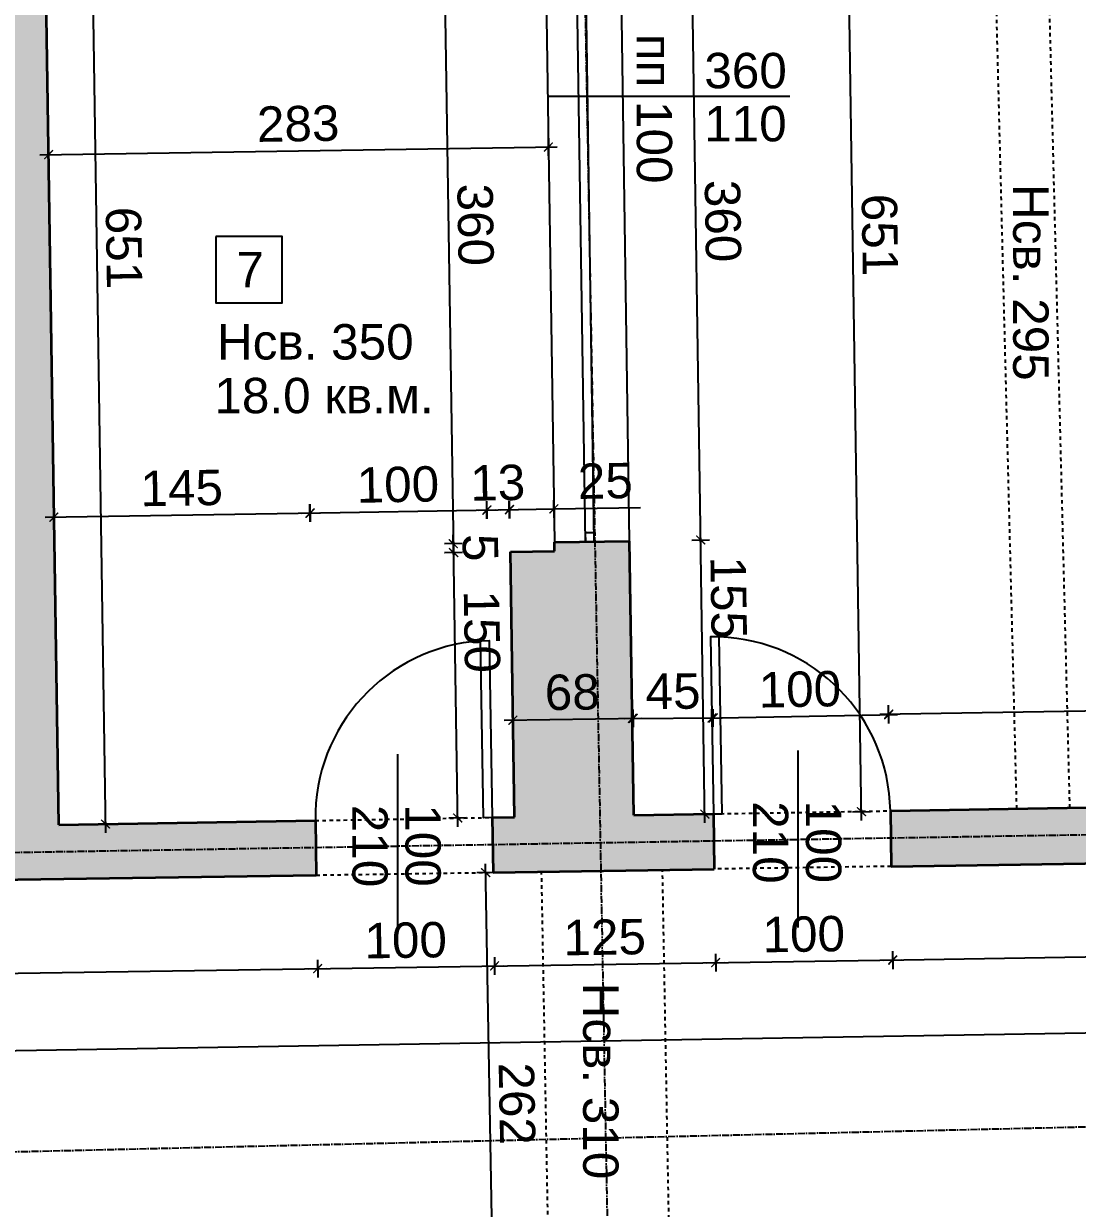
# Model space of a CAD drawing. Header units: inches. Extents: x -72385 to 39588, y -6525 to 66685.
# Drawn here: x -33774 to -33179, y 12952 to 13621 of the extents above; entities that cross this region are included whole.
import ezdxf

# ---------------------------------------------------------------- set-up
doc = ezdxf.new("R2010")
doc.units = ezdxf.units.IN
doc.header["$MEASUREMENT"] = 0
doc.linetypes.add('DashDot', pattern=[0.6, 0.4, -0.1, 0, -0.1])
doc.linetypes.add('Hidden', pattern=[0.4, 0.2, -0.2])
for name, color, linetype, lineweight in [('Врати', 251, 'Continuous', 25), ('Изгледни линии', 253, 'Continuous', 25), ('Линия на разрез', 252, 'DashDot', 25), ('Надписи Hсв', 252, 'Continuous', 25), ('Надписи врати', 252, 'Continuous', 25), ('Надписи коти вътрешни', 252, 'Continuous', 25), ('Надписи номера на пом.', 252, 'Continuous', 25), ('Надписи площ', 252, 'Continuous', 25), ('Надписи прозорци', 252, 'Continuous', 25), ('Оси', 252, 'DashDot', 25), ('Прозорци', 251, 'Continuous', 25), ('Пунктир', 253, 'Hidden', 25), ('Разрезни линии', 7, 'Continuous', 35), ('Щрих стени', 254, 'Continuous', 25)]:
    doc.layers.add(name, color=color, linetype=linetype, lineweight=lineweight)
doc.styles.add('Arial Regular', font='arial.ttf')
doc.styles.get("Standard").update_dxf_attribs({"font": 'arial.ttf'})
doc.dimstyles.new('Annotative', dxfattribs={"dimscale": 0, "dimtxt": 20, "dimasz": 5, "dimexe": 5, "dimexo": 5, "dimgap": 5, "dimtad": 1, "dimdec": 0, "dimzin": 0, "dimdsep": 46, "dimtxsty": 'Standard', "dimblk": 'ARCHTICK', "dimcen": 5, "dimdle": 5, "dimadec": 0, "dimazin": 0, "dimtfac": 1, "dimtdec": 0, "dimtofl": 0, "dimtmove": 0, "dimatfit": 3, "dimldrblk": 'ARCHTICK', "dimfxl": 5, "dimfxlon": 1, "dimtolj": 1, "dimtzin": 0, "dimarcsym": 1})

# ---------------------------------------------------------------- blocks, each defined once
blk = doc.blocks.new('_ArchTick')
at = {"color": 0, "linetype": 'ByBlock', "const_width": 0.15}
blk.add_lwpolyline([(-0.5, -0.5), (0.5, 0.5)], dxfattribs=at)
blk = doc.blocks.new('*D3801')
at = {"layer": 'Defpoints', "color": 0, "ltscale": 50, "transparency": 16777216}
for p in [(-33531.34, 13322.59), (-33499.34, 13323.08), (-33497.03, 13173.1)]:
    blk.add_point(p, dxfattribs=at)
at = {"layer": 'Надписи коти вътрешни', "color": 0, "lineweight": -2, "ltscale": 50, "transparency": 16777216}
for p, q in [((-33526.34, 13322.67), (-33536.34, 13322.51)), ((-33528.95, 13167.61), (-33531.41, 13327.59)), ((-33524.03, 13172.69), (-33534.03, 13172.53))]:
    blk.add_line(p, q, dxfattribs=at)
at = {"layer": 'Надписи коти вътрешни', "color": 0, "lineweight": -2, "ltscale": 50, "transparency": 16777216, "xscale": 5, "yscale": 5, "zscale": 5}
for p, rotation in [((-33531.34, 13322.59), 90.88066463094131), ((-33529.03, 13172.61), 270.8806646309413)]:
    blk.add_blockref('_ArchTick', p, dxfattribs=dict(at, rotation=rotation))
at = {"layer": 'Надписи коти вътрешни', "color": 0, "ltscale": 50, "transparency": 16777216, "insert": (-33515.44, 13277.92), "char_height": 20, "attachment_point": 5, "rotation": 270.88066}
blk.add_mtext('\\A1;150', dxfattribs=at)
blk = doc.blocks.new('*D3802')
at = {"layer": 'Defpoints', "color": 0, "ltscale": 50, "transparency": 16777216}
for p in [(-33499.95, 13346.9), (-33509.53, 13172.89), (-33497.03, 13173.1)]:
    blk.add_point(p, dxfattribs=at)
at = {"layer": 'Надписи коти вътрешни', "color": 0, "lineweight": -2, "ltscale": 50, "transparency": 16777216}
for p, q in [((-33512.36, 13341.69), (-33512.53, 13351.69)), ((-33499.86, 13341.9), (-33500.03, 13351.9)), ((-33517.45, 13346.6), (-33494.95, 13346.98))]:
    blk.add_line(p, q, dxfattribs=at)
at = {"layer": 'Надписи коти вътрешни', "color": 0, "lineweight": -2, "ltscale": 50, "transparency": 16777216, "xscale": 5, "yscale": 5, "zscale": 5}
for p, rotation in [((-33512.45, 13346.69), 180.9616306035202), ((-33499.95, 13346.9), 0.9616306035202238)]:
    blk.add_blockref('_ArchTick', p, dxfattribs=dict(at, rotation=rotation))
at = {"layer": 'Надписи коти вътрешни', "color": 0, "ltscale": 50, "transparency": 16777216, "insert": (-33506.45, 13362.01), "char_height": 20, "attachment_point": 5, "rotation": 0.96163}
blk.add_mtext('\\A1;13', dxfattribs=at)
blk = doc.blocks.new('*D3803')
at = {"layer": 'Defpoints', "color": 0, "ltscale": 50, "transparency": 16777216}
for p in [(-33474.71, 13347.32), (-33499.3, 13323.08), (-33474.31, 13323.5)]:
    blk.add_point(p, dxfattribs=at)
at = {"layer": 'Надписи коти вътрешни', "color": 0, "lineweight": -2, "ltscale": 50, "transparency": 16777216}
for p, q in [((-33499.62, 13341.9), (-33499.79, 13351.9)), ((-33474.62, 13342.32), (-33474.79, 13352.32)), ((-33474.71, 13347.32), (-33425.82, 13348.14)), ((-33504.7, 13346.82), (-33474.71, 13347.32))]:
    blk.add_line(p, q, dxfattribs=at)
at = {"layer": 'Надписи коти вътрешни', "color": 0, "lineweight": -2, "ltscale": 50, "transparency": 16777216, "xscale": 5, "yscale": 5, "zscale": 5}
for p, rotation in [((-33499.7, 13346.9), 180.9616306035134), ((-33474.71, 13347.32), 0.9616306035133793)]:
    blk.add_blockref('_ArchTick', p, dxfattribs=dict(at, rotation=rotation))
at = {"layer": 'Надписи коти вътрешни', "color": 0, "ltscale": 50, "transparency": 16777216, "insert": (-33445.64, 13363.02), "char_height": 20, "attachment_point": 5, "rotation": 0.96163}
blk.add_mtext('\\A1;25', dxfattribs=at)
blk = doc.blocks.new('*D3804')
at = {"layer": 'Defpoints', "color": 0, "ltscale": 50, "transparency": 16777216}
for p in [(-33512.62, 13346.68), (-33609.51, 13171.11), (-33509.53, 13172.89)]:
    blk.add_point(p, dxfattribs=at)
at = {"layer": 'Надписи коти вътрешни', "color": 0, "lineweight": -2, "ltscale": 50, "transparency": 16777216}
for p, q in [((-33612.51, 13339.91), (-33612.69, 13349.91)), ((-33512.53, 13341.68), (-33512.7, 13351.68)), ((-33617.6, 13344.82), (-33507.62, 13346.77))]:
    blk.add_line(p, q, dxfattribs=at)
at = {"layer": 'Надписи коти вътрешни', "color": 0, "lineweight": -2, "ltscale": 50, "transparency": 16777216, "xscale": 5, "yscale": 5, "zscale": 5}
for p, rotation in [((-33612.6, 13344.91), 181.0173887639717), ((-33512.62, 13346.68), 1.017388763971705)]:
    blk.add_blockref('_ArchTick', p, dxfattribs=dict(at, rotation=rotation))
at = {"layer": 'Надписи коти вътрешни', "color": 0, "ltscale": 50, "transparency": 16777216, "insert": (-33562.88, 13361), "char_height": 20, "attachment_point": 5, "rotation": 1.01739}
blk.add_mtext('\\A1;100', dxfattribs=at)
blk = doc.blocks.new('*D3805')
at = {"layer": 'Defpoints', "color": 0, "ltscale": 50, "transparency": 16777216}
for p in [(-33612.32, 13344.97), (-33754.5, 13168.78), (-33609.51, 13171.11)]:
    blk.add_point(p, dxfattribs=at)
at = {"layer": 'Надписи коти вътрешни', "color": 0, "lineweight": -2, "ltscale": 50, "transparency": 16777216}
for p, q in [((-33612.24, 13339.97), (-33612.4, 13349.97)), ((-33762.3, 13342.55), (-33607.32, 13345.05)), ((-33757.22, 13337.63), (-33757.38, 13347.63))]:
    blk.add_line(p, q, dxfattribs=at)
at = {"layer": 'Надписи коти вътрешни', "color": 0, "lineweight": -2, "ltscale": 50, "transparency": 16777216, "xscale": 5, "yscale": 5, "zscale": 5}
for p, rotation in [((-33612.32, 13344.97), 0.9231765963870499), ((-33757.3, 13342.63), 180.923176596387)]:
    blk.add_blockref('_ArchTick', p, dxfattribs=dict(at, rotation=rotation))
at = {"layer": 'Надписи коти вътрешни', "color": 0, "ltscale": 50, "transparency": 16777216, "insert": (-33685.05, 13359.01), "char_height": 20, "attachment_point": 5, "rotation": 0.92318}
blk.add_mtext('\\A1;145', dxfattribs=at)
blk = doc.blocks.new('*D3817')
at = {"layer": 'Defpoints', "color": 0, "ltscale": 50, "transparency": 16777216}
for p in [(-33424.41, 13825.81), (-33310.73, 13827.53), (-33414.54, 13174.48)]:
    blk.add_point(p, dxfattribs=at)
at = {"layer": 'Надписи коти вътрешни', "color": 0, "lineweight": -2, "ltscale": 50, "transparency": 16777216}
for p, q in [((-33300.79, 13171.21), (-33310.81, 13832.53)), ((-33315.73, 13827.46), (-33305.73, 13827.61)), ((-33305.86, 13176.13), (-33295.86, 13176.28))]:
    blk.add_line(p, q, dxfattribs=at)
at = {"layer": 'Надписи коти вътрешни', "color": 0, "lineweight": -2, "ltscale": 50, "transparency": 16777216, "xscale": 5, "yscale": 5, "zscale": 5}
for p, rotation in [((-33310.73, 13827.53), 90.86820834807493), ((-33300.86, 13176.21), 270.8682083480749)]:
    blk.add_blockref('_ArchTick', p, dxfattribs=dict(at, rotation=rotation))
at = {"layer": 'Надписи коти вътрешни', "color": 0, "ltscale": 50, "transparency": 16777216, "insert": (-33290.59, 13502.1), "char_height": 20, "attachment_point": 5, "rotation": 270.86821}
blk.add_mtext('\\A1;651', dxfattribs=at)
blk = doc.blocks.new('*D3819')
at = {"layer": 'Defpoints', "color": 0, "ltscale": 50, "transparency": 16777216}
for p in [(-33384.69, 13229.14), (-33429.55, 13174.68), (-33384.4, 13174.92)]:
    blk.add_point(p, dxfattribs=at)
at = {"layer": 'Надписи коти вътрешни', "color": 0, "lineweight": -2, "ltscale": 50, "transparency": 16777216}
for p, q in [((-33384.66, 13224.14), (-33384.71, 13234.14)), ((-33434.84, 13228.87), (-33379.69, 13229.16)), ((-33429.81, 13223.9), (-33429.86, 13233.9))]:
    blk.add_line(p, q, dxfattribs=at)
at = {"layer": 'Надписи коти вътрешни', "color": 0, "lineweight": -2, "ltscale": 50, "transparency": 16777216, "xscale": 5, "yscale": 5, "zscale": 5}
for p, rotation in [((-33429.84, 13228.9), 180.3043608023113), ((-33384.69, 13229.14), 0.3043608023112995)]:
    blk.add_blockref('_ArchTick', p, dxfattribs=dict(at, rotation=rotation))
at = {"layer": 'Надписи коти вътрешни', "color": 0, "ltscale": 50, "transparency": 16777216, "insert": (-33407.34, 13244.19), "char_height": 20, "attachment_point": 5, "rotation": 0.30436}
blk.add_mtext('\\A1;45', dxfattribs=at)
blk = doc.blocks.new('*D3847')
at = {"layer": 'Defpoints', "color": 0, "ltscale": 50, "transparency": 16777216}
for p in [(-33609.05, 13140.37), (-34053.52, 13133.6), (-33608.24, 13087.51)]:
    blk.add_point(p, dxfattribs=at)
at = {"layer": 'Надписи коти вътрешни', "color": 0, "lineweight": -2, "ltscale": 50, "transparency": 16777216}
for p, q in [((-34057.72, 13080.67), (-33603.24, 13087.59)), ((-33608.32, 13092.51), (-33608.17, 13082.51)), ((-34052.8, 13085.74), (-34052.64, 13075.74))]:
    blk.add_line(p, q, dxfattribs=at)
at = {"layer": 'Надписи коти вътрешни', "color": 0, "lineweight": -2, "ltscale": 50, "transparency": 16777216, "xscale": 5, "yscale": 5, "zscale": 5}
for p, rotation in [((-33608.24, 13087.51), 0.8724172447108587), ((-34052.72, 13080.74), 180.8724172447109)]:
    blk.add_blockref('_ArchTick', p, dxfattribs=dict(at, rotation=rotation))
at = {"layer": 'Надписи коти вътрешни', "color": 0, "ltscale": 50, "transparency": 16777216, "insert": (-33830.71, 13099.3), "char_height": 20, "attachment_point": 5, "rotation": 0.87242}
blk.add_mtext('\\A1;445', dxfattribs=at)
blk = doc.blocks.new('*D3848')
at = {"layer": 'Defpoints', "color": 0, "ltscale": 50, "transparency": 16777216}
for p in [(-33609.05, 13140.37), (-33509.06, 13141.89), (-33508.25, 13089.03)]:
    blk.add_point(p, dxfattribs=at)
at = {"layer": 'Надписи коти вътрешни', "color": 0, "lineweight": -2, "ltscale": 50, "transparency": 16777216}
for p, q in [((-33508.33, 13094.03), (-33508.18, 13084.04)), ((-33613.24, 13087.44), (-33503.25, 13089.11)), ((-33608.32, 13092.51), (-33608.17, 13082.51))]:
    blk.add_line(p, q, dxfattribs=at)
at = {"layer": 'Надписи коти вътрешни', "color": 0, "lineweight": -2, "ltscale": 50, "transparency": 16777216, "xscale": 5, "yscale": 5, "zscale": 5}
for p, rotation in [((-33608.24, 13087.51), 180.8724172447194), ((-33508.25, 13089.03), 0.8724172447193825)]:
    blk.add_blockref('_ArchTick', p, dxfattribs=dict(at, rotation=rotation))
at = {"layer": 'Надписи коти вътрешни', "color": 0, "ltscale": 50, "transparency": 16777216, "insert": (-33558.48, 13103.48), "char_height": 20, "attachment_point": 5, "rotation": 0.87242}
blk.add_mtext('\\A1;100', dxfattribs=at)
blk = doc.blocks.new('*D3849')
at = {"layer": 'Defpoints', "color": 0, "ltscale": 50, "transparency": 16777216}
for p in [(-33509.06, 13141.89), (-33384.07, 13143.8), (-33383.27, 13090.94)]:
    blk.add_point(p, dxfattribs=at)
at = {"layer": 'Надписи коти вътрешни', "color": 0, "lineweight": -2, "ltscale": 50, "transparency": 16777216}
for p, q in [((-33508.33, 13094.03), (-33508.18, 13084.04)), ((-33383.34, 13095.94), (-33383.19, 13085.94)), ((-33513.25, 13088.96), (-33378.27, 13091.01))]:
    blk.add_line(p, q, dxfattribs=at)
at = {"layer": 'Надписи коти вътрешни', "color": 0, "lineweight": -2, "ltscale": 50, "transparency": 16777216, "xscale": 5, "yscale": 5, "zscale": 5}
for p, rotation in [((-33383.27, 13090.94), 0.8724172441903546), ((-33508.25, 13089.03), 180.8724172441904)]:
    blk.add_blockref('_ArchTick', p, dxfattribs=dict(at, rotation=rotation))
at = {"layer": 'Надписи коти вътрешни', "color": 0, "ltscale": 50, "transparency": 16777216, "insert": (-33445.99, 13105.2), "char_height": 20, "attachment_point": 5, "rotation": 0.87242}
blk.add_mtext('\\A1;125', dxfattribs=at)
blk = doc.blocks.new('*D3850')
at = {"layer": 'Defpoints', "color": 0, "ltscale": 50, "transparency": 16777216}
for p in [(-33384.07, 13143.8), (-33284.08, 13145.32), (-33283.28, 13092.46)]:
    blk.add_point(p, dxfattribs=at)
at = {"layer": 'Надписи коти вътрешни', "color": 0, "lineweight": -2, "ltscale": 50, "transparency": 16777216}
for p, q in [((-33383.34, 13095.94), (-33383.19, 13085.94)), ((-33283.35, 13097.46), (-33283.2, 13087.46)), ((-33388.27, 13090.86), (-33278.28, 13092.54))]:
    blk.add_line(p, q, dxfattribs=at)
at = {"layer": 'Надписи коти вътрешни', "color": 0, "lineweight": -2, "ltscale": 50, "transparency": 16777216, "xscale": 5, "yscale": 5, "zscale": 5}
for p, rotation in [((-33383.27, 13090.94), 180.8724172446851), ((-33283.28, 13092.46), 0.8724172446850579)]:
    blk.add_blockref('_ArchTick', p, dxfattribs=dict(at, rotation=rotation))
at = {"layer": 'Надписи коти вътрешни', "color": 0, "ltscale": 50, "transparency": 16777216, "insert": (-33333.5, 13106.91), "char_height": 20, "attachment_point": 5, "rotation": 0.87242}
blk.add_mtext('\\A1;100', dxfattribs=at)
blk = doc.blocks.new('*D3851')
at = {"layer": 'Defpoints', "color": 0, "ltscale": 50, "transparency": 16777216}
for p in [(-31959.61, 13167.86), (-33284.08, 13145.32), (-31958.71, 13114.84)]:
    blk.add_point(p, dxfattribs=at)
at = {"layer": 'Надписи коти вътрешни', "color": 0, "lineweight": -2, "ltscale": 50, "transparency": 16777216}
for p, q in [((-33288.18, 13092.21), (-31953.71, 13114.92)), ((-31958.79, 13119.83), (-31958.62, 13109.84)), ((-33283.27, 13097.3), (-33283.1, 13087.3))]:
    blk.add_line(p, q, dxfattribs=at)
at = {"layer": 'Надписи коти вътрешни', "color": 0, "lineweight": -2, "ltscale": 50, "transparency": 16777216, "xscale": 5, "yscale": 5, "zscale": 5}
for p, rotation in [((-31958.71, 13114.84), 0.9748175271946777), ((-33283.18, 13092.3), 180.9748175271947)]:
    blk.add_blockref('_ArchTick', p, dxfattribs=dict(at, rotation=rotation))
at = {"layer": 'Надписи коти вътрешни', "color": 0, "ltscale": 50, "transparency": 16777216, "insert": (-32621.2, 13118.78), "char_height": 20, "attachment_point": 5, "rotation": 0.97482}
blk.add_mtext('\\A1;1325', dxfattribs=at)
blk = doc.blocks.new('*D3876')
at = {"layer": 'Defpoints', "color": 0, "ltscale": 50, "transparency": 16777216}
for p in [(-31749.65, 13171.75), (-34053.52, 13133.6), (-31748.04, 13074.92)]:
    blk.add_point(p, dxfattribs=at)
at = {"layer": 'Надписи коти вътрешни', "color": 0, "lineweight": -2, "ltscale": 50, "transparency": 16777216}
for p, q in [((-34056.92, 13036.69), (-31743.04, 13075)), ((-31748.13, 13079.92), (-31747.96, 13069.92)), ((-34052, 13041.78), (-34051.84, 13031.78))]:
    blk.add_line(p, q, dxfattribs=at)
at = {"layer": 'Надписи коти вътрешни', "color": 0, "lineweight": -2, "ltscale": 50, "transparency": 16777216, "xscale": 5, "yscale": 5, "zscale": 5}
for p, rotation in [((-31748.04, 13074.92), 0.9485552265700729), ((-34051.92, 13036.78), 180.9485552265701)]:
    blk.add_blockref('_ArchTick', p, dxfattribs=dict(at, rotation=rotation))
at = {"layer": 'Надписи коти вътрешни', "color": 0, "ltscale": 50, "transparency": 16777216, "insert": (-32900.23, 13071.07), "char_height": 20, "attachment_point": 5, "rotation": 0.94856}
blk.add_mtext('\\A1;2304', dxfattribs=at)
blk = doc.blocks.new('*D3895')
at = {"layer": 'Defpoints', "color": 0, "ltscale": 50, "transparency": 16777216}
for p in [(-33513.24, 13141.74), (-33481.66, 13142.31), (-33476.91, 12880.68)]:
    blk.add_point(p, dxfattribs=at)
at = {"layer": 'Надписи коти вътрешни', "color": 0, "lineweight": -2, "ltscale": 50, "transparency": 16777216}
for p, q in [((-33508.24, 13141.83), (-33518.24, 13141.65)), ((-33508.4, 12875.1), (-33513.33, 13146.74)), ((-33503.49, 12880.19), (-33513.49, 12880.01))]:
    blk.add_line(p, q, dxfattribs=at)
at = {"layer": 'Надписи коти вътрешни', "color": 0, "lineweight": -2, "ltscale": 50, "transparency": 16777216, "xscale": 5, "yscale": 5, "zscale": 5}
for p, rotation in [((-33513.24, 13141.74), 91.04008502051208), ((-33508.49, 12880.1), 271.0400850205121)]:
    blk.add_blockref('_ArchTick', p, dxfattribs=dict(at, rotation=rotation))
at = {"layer": 'Надписи коти вътрешни', "color": 0, "ltscale": 50, "transparency": 16777216, "insert": (-33495.66, 13011.2), "char_height": 20, "attachment_point": 5, "rotation": 271.04009}
blk.add_mtext('\\A1;262', dxfattribs=at)
blk = doc.blocks.new('*D3898')
at = {"layer": 'Defpoints', "color": 0, "ltscale": 50, "transparency": 16777216}
for p in [(-33285.51, 13230.95), (-33384.4, 13174.92), (-33284.56, 13176.67)]:
    blk.add_point(p, dxfattribs=at)
at = {"layer": 'Надписи коти вътрешни', "color": 0, "lineweight": -2, "ltscale": 50, "transparency": 16777216}
for p, q in [((-33385.26, 13224.2), (-33385.44, 13234.2)), ((-33285.42, 13225.95), (-33285.6, 13235.94)), ((-33390.35, 13229.11), (-33280.51, 13231.03))]:
    blk.add_line(p, q, dxfattribs=at)
at = {"layer": 'Надписи коти вътрешни', "color": 0, "lineweight": -2, "ltscale": 50, "transparency": 16777216, "xscale": 5, "yscale": 5, "zscale": 5}
for p, rotation in [((-33385.35, 13229.2), 181.0038716986116), ((-33285.51, 13230.95), 1.00387169861165)]:
    blk.add_blockref('_ArchTick', p, dxfattribs=dict(at, rotation=rotation))
at = {"layer": 'Надписи коти вътрешни', "color": 0, "ltscale": 50, "transparency": 16777216, "insert": (-33335.7, 13245.28), "char_height": 20, "attachment_point": 5, "rotation": 1.00387}
blk.add_mtext('\\A1;100', dxfattribs=at)
blk = doc.blocks.new('*D3899')
at = {"layer": 'Defpoints', "color": 0, "ltscale": 50, "transparency": 16777216}
for p in [(-32741.76, 13240.48), (-32740.85, 13185.79), (-33284.56, 13176.67)]:
    blk.add_point(p, dxfattribs=at)
at = {"layer": 'Надписи коти вътрешни', "color": 0, "lineweight": -2, "ltscale": 50, "transparency": 16777216}
for p, q in [((-32741.68, 13235.48), (-32741.85, 13245.48)), ((-33290.48, 13231.27), (-32736.76, 13240.56)), ((-33285.4, 13226.36), (-33285.56, 13236.35))]:
    blk.add_line(p, q, dxfattribs=at)
at = {"layer": 'Надписи коти вътрешни', "color": 0, "lineweight": -2, "ltscale": 50, "transparency": 16777216, "xscale": 5, "yscale": 5, "zscale": 5}
for p, rotation in [((-32741.76, 13240.48), 0.9616306035240659), ((-33285.48, 13231.35), 180.9616306035241)]:
    blk.add_blockref('_ArchTick', p, dxfattribs=dict(at, rotation=rotation))
at = {"layer": 'Надписи коти вътрешни', "color": 0, "ltscale": 50, "transparency": 16777216, "insert": (-33013.88, 13251.09), "char_height": 20, "attachment_point": 5, "rotation": 0.96163}
blk.add_mtext('\\A1;544', dxfattribs=at)
blk = doc.blocks.new('*D3927')
at = {"layer": 'Defpoints', "color": 0, "ltscale": 50, "transparency": 16777216}
for p in [(-33397.2, 13689.71), (-33437.34, 13689.1), (-33431.89, 13329.15)]:
    blk.add_point(p, dxfattribs=at)
at = {"layer": 'Надписи коти вътрешни', "color": 0, "lineweight": -2, "ltscale": 50, "transparency": 16777216}
for p, q in [((-33402.2, 13689.64), (-33392.2, 13689.79)), ((-33391.67, 13324.76), (-33397.28, 13694.71)), ((-33396.74, 13329.68), (-33386.75, 13329.83))]:
    blk.add_line(p, q, dxfattribs=at)
at = {"layer": 'Надписи коти вътрешни', "color": 0, "lineweight": -2, "ltscale": 50, "transparency": 16777216, "xscale": 5, "yscale": 5, "zscale": 5}
for p, rotation in [((-33397.2, 13689.71), 90.86820834806768), ((-33391.74, 13329.75), 270.8682083480676)]:
    blk.add_blockref('_ArchTick', p, dxfattribs=dict(at, rotation=rotation))
at = {"layer": 'Надписи коти вътрешни', "color": 0, "ltscale": 50, "transparency": 16777216, "insert": (-33379.26, 13509.96), "char_height": 20, "attachment_point": 5, "rotation": 270.86821}
blk.add_mtext('\\A1;360', dxfattribs=at)
blk = doc.blocks.new('*D3928')
at = {"layer": 'Defpoints', "color": 0, "ltscale": 50, "transparency": 16777216}
for p in [(-33431.89, 13329.15), (-33391.74, 13329.75), (-33429.54, 13174.23)]:
    blk.add_point(p, dxfattribs=at)
at = {"layer": 'Надписи коти вътрешни', "color": 0, "lineweight": -2, "ltscale": 50, "transparency": 16777216}
for p, q in [((-33389.32, 13169.84), (-33391.82, 13334.75)), ((-33396.74, 13329.68), (-33386.75, 13329.83)), ((-33394.4, 13174.77), (-33384.4, 13174.92))]:
    blk.add_line(p, q, dxfattribs=at)
at = {"layer": 'Надписи коти вътрешни', "color": 0, "lineweight": -2, "ltscale": 50, "transparency": 16777216, "xscale": 5, "yscale": 5, "zscale": 5}
for p, rotation in [((-33391.74, 13329.75), 90.86820834807455), ((-33389.4, 13174.84), 270.8682083480745)]:
    blk.add_blockref('_ArchTick', p, dxfattribs=dict(at, rotation=rotation))
at = {"layer": 'Надписи коти вътрешни', "color": 0, "ltscale": 50, "transparency": 16777216, "insert": (-33376.04, 13297.14), "char_height": 20, "attachment_point": 5, "rotation": 270.86821}
blk.add_mtext('\\A1;155', dxfattribs=at)
blk = doc.blocks.new('*D3929')
at = {"layer": 'Defpoints', "color": 0, "ltscale": 50, "transparency": 16777216}
for p in [(-33479.84, 13688.46), (-33474.38, 13328.5), (-33531.57, 13327.64)]:
    blk.add_point(p, dxfattribs=at)
at = {"layer": 'Надписи коти вътрешни', "color": 0, "lineweight": -2, "ltscale": 50, "transparency": 16777216}
for p, q in [((-33537.1, 13692.59), (-33531.49, 13322.64)), ((-33532.02, 13687.67), (-33542.02, 13687.52)), ((-33526.57, 13327.71), (-33536.57, 13327.56))]:
    blk.add_line(p, q, dxfattribs=at)
at = {"layer": 'Надписи коти вътрешни', "color": 0, "lineweight": -2, "ltscale": 50, "transparency": 16777216, "xscale": 5, "yscale": 5, "zscale": 5}
for p, rotation in [((-33537.02, 13687.59), 90.86820834807233), ((-33531.57, 13327.64), 270.8682083480723)]:
    blk.add_blockref('_ArchTick', p, dxfattribs=dict(at, rotation=rotation))
at = {"layer": 'Надписи коти вътрешни', "color": 0, "ltscale": 50, "transparency": 16777216, "insert": (-33519.08, 13507.85), "char_height": 20, "attachment_point": 5, "rotation": 270.86821}
blk.add_mtext('\\A1;360', dxfattribs=at)
blk = doc.blocks.new('*D3930')
at = {"layer": 'Defpoints', "color": 0, "ltscale": 50, "transparency": 16777216}
for p in [(-33477.77, 13551.8), (-33477.33, 13523.02), (-33759.8, 13518.74)]:
    blk.add_point(p, dxfattribs=at)
at = {"layer": 'Надписи коти вътрешни', "color": 0, "lineweight": -2, "ltscale": 50, "transparency": 16777216}
for p, q in [((-33477.69, 13546.8), (-33477.84, 13556.8)), ((-33765.23, 13547.45), (-33472.77, 13551.88)), ((-33760.16, 13542.52), (-33760.31, 13552.52))]:
    blk.add_line(p, q, dxfattribs=at)
at = {"layer": 'Надписи коти вътрешни', "color": 0, "lineweight": -2, "ltscale": 50, "transparency": 16777216, "xscale": 5, "yscale": 5, "zscale": 5}
for p, rotation in [((-33760.24, 13547.52), 180.8682083480728), ((-33477.77, 13551.8), 0.8682083480727519)]:
    blk.add_blockref('_ArchTick', p, dxfattribs=dict(at, rotation=rotation))
at = {"layer": 'Надписи коти вътрешни', "color": 0, "ltscale": 50, "transparency": 16777216, "insert": (-33619.23, 13564.88), "char_height": 20, "attachment_point": 5, "rotation": 0.86821}
blk.add_mtext('\\A1;283', dxfattribs=at)
blk = doc.blocks.new('*D3931')
at = {"layer": 'Defpoints', "color": 0, "ltscale": 50, "transparency": 16777216}
for p in [(-33764.36, 13819.51), (-33737.92, 13819.91), (-33754.5, 13168.78)]:
    blk.add_point(p, dxfattribs=at)
at = {"layer": 'Надписи коти вътрешни', "color": 0, "lineweight": -2, "ltscale": 50, "transparency": 16777216}
for p, q in [((-33727.98, 13164.18), (-33738, 13824.91)), ((-33742.92, 13819.83), (-33732.92, 13819.98)), ((-33733.06, 13169.1), (-33723.06, 13169.25))]:
    blk.add_line(p, q, dxfattribs=at)
at = {"layer": 'Надписи коти вътрешни', "color": 0, "lineweight": -2, "ltscale": 50, "transparency": 16777216, "xscale": 5, "yscale": 5, "zscale": 5}
for p, rotation in [((-33737.92, 13819.91), 90.86820834807465), ((-33728.06, 13169.18), 270.8682083480746)]:
    blk.add_blockref('_ArchTick', p, dxfattribs=dict(at, rotation=rotation))
at = {"layer": 'Надписи коти вътрешни', "color": 0, "ltscale": 50, "transparency": 16777216, "insert": (-33717.78, 13494.77), "char_height": 20, "attachment_point": 5, "rotation": 270.86821}
blk.add_mtext('\\A1;651', dxfattribs=at)
blk = doc.blocks.new('*D3934')
at = {"layer": 'Defpoints', "color": 0, "ltscale": 50, "transparency": 16777216}
for p in [(-33474.38, 13328.5), (-33531.49, 13322.64), (-33474.31, 13323.5)]:
    blk.add_point(p, dxfattribs=at)
at = {"layer": 'Надписи коти вътрешни', "color": 0, "lineweight": -2, "ltscale": 50, "transparency": 16777216}
for p, q in [((-33531.57, 13327.64), (-33531.64, 13332.64)), ((-33526.57, 13327.71), (-33536.57, 13327.56)), ((-33526.49, 13322.71), (-33536.49, 13322.56)), ((-33531.49, 13322.64), (-33531.42, 13317.64))]:
    blk.add_line(p, q, dxfattribs=at)
at = {"layer": 'Надписи коти вътрешни', "color": 0, "lineweight": -2, "ltscale": 50, "transparency": 16777216, "xscale": 5, "yscale": 5, "zscale": 5}
for p, rotation in [((-33531.57, 13327.64), 270.868208349396), ((-33531.49, 13322.64), 90.86820834939591)]:
    blk.add_blockref('_ArchTick', p, dxfattribs=dict(at, rotation=rotation))
at = {"layer": 'Надписи коти вътрешни', "color": 0, "ltscale": 50, "transparency": 16777216, "insert": (-33516.36, 13325.37), "char_height": 20, "attachment_point": 5, "rotation": 270.86821}
blk.add_mtext('\\A1;5', dxfattribs=at)
blk = doc.blocks.new('*D7621')
at = {"layer": 'Defpoints', "color": 0, "ltscale": 10, "transparency": 16777216}
for p in [(-33498.17, 13248.09), (-33430.68, 13249.11), (-33430.37, 13228.94)]:
    blk.add_point(p, dxfattribs=at)
at = {"layer": 'Надписи коти вътрешни', "color": 0, "lineweight": -2, "ltscale": 10, "transparency": 16777216}
for p, q in [((-33502.86, 13227.84), (-33425.37, 13229.02)), ((-33497.94, 13232.92), (-33497.79, 13222.92)), ((-33430.45, 13233.94), (-33430.29, 13223.94))]:
    blk.add_line(p, q, dxfattribs=at)
at = {"layer": 'Надписи коти вътрешни', "color": 0, "lineweight": -2, "ltscale": 10, "transparency": 16777216, "xscale": 5, "yscale": 5, "zscale": 5}
for p, rotation in [((-33497.86, 13227.92), 180.8682083480739), ((-33430.37, 13228.94), 0.8682083480739479)]:
    blk.add_blockref('_ArchTick', p, dxfattribs=dict(at, rotation=rotation))
at = {"layer": 'Надписи коти вътрешни', "color": 0, "ltscale": 10, "transparency": 16777216, "insert": (-33464.35, 13243.64), "char_height": 20, "attachment_point": 5, "rotation": 0.86821}
blk.add_mtext('\\A1;68', dxfattribs=at)

msp = doc.modelspace()

# ---------------------------------------------------------------- hatches: boundary and pattern name
at = {"layer": 'Щрих стени', "ltscale": 10}
h = msp.add_hatch(color=256, dxfattribs=at)
h.dxf.hatch_style = 1
h.paths.add_polyline_path([(-34066.8, 13813.9), (-33794.35, 13818.95), (-33784.49, 13168.28), (-34029.12, 13164.17), (-34029.6, 13189.16), (-34054.6, 13188.74), (-34063.48, 13643.93), (-34093.48, 13643.35), (-34092.99, 13618.35), (-34107.99, 13618.06), (-34106.04, 13518.08), (-34091.04, 13518.37), (-34084.11, 13163.44), (-34114.11, 13162.85), (-34112.16, 13062.87), (-34082.16, 13063.46), (-34082.03, 13056.75), (-34052.04, 13057.34), (-34053.52, 13133.6), (-33609.05, 13140.37), (-33609.52, 13171.21), (-33754.5, 13168.78), (-33764.36, 13819.51), (-33654.84, 13821.54), (-33655.39, 13851.53), (-34700.93, 13832.14), (-34699.11, 13732.62), (-34664.12, 13733.26), (-34665.39, 13802.8), (-34096.79, 13813.34), (-34095.23, 13733.33), (-34065.24, 13733.91)])
h.paths.add_polyline_path([(-34661.39, 13583.29), (-34696.38, 13582.65), (-34693.1, 13402.68), (-34658.11, 13403.32)], flags=17)
h.paths.add_polyline_path([(-34655.38, 13253.34), (-34690.37, 13252.7), (-34687.36, 13087.73), (-34652.37, 13088.37)], flags=17)
h.paths.add_polyline_path([(-33958.35, 12869.47), (-34048.33, 12867.37), (-34050.09, 12957.35), (-34080.08, 12956.77), (-34078.32, 12866.67), (-34648.09, 12853.41), (-34649.64, 12938.39), (-34684.63, 12937.76), (-34682.53, 12822.6), (-33957.66, 12839.47)])
h.paths.add_polyline_path([(-33431.89, 13329.15), (-33474.38, 13328.5), (-33474.31, 13323.5), (-33499.3, 13323.08), (-33497.03, 13173.1), (-33509.53, 13172.89), (-33509.06, 13141.89), (-33384.07, 13143.8), (-33384.55, 13174.99), (-33429.54, 13174.23)])
h.paths.add_polyline_path([(-33439.41, 13825.53), (-33409.88, 13826.08), (-33410.43, 13856.07), (-33505.42, 13854.31), (-33504.86, 13824.32), (-33481.9, 13824.74), (-33479.84, 13688.46), (-33437.34, 13689.1)])
h.paths.add_polyline_path([(-33165.48, 13860.62), (-33260.46, 13858.86), (-33259.9, 13828.86), (-33164.92, 13830.62)], flags=17)
h.paths.add_polyline_path([(-32920.52, 13865.16), (-33015.5, 13863.4), (-33014.95, 13833.4), (-32919.96, 13835.16)], flags=17)
h.paths.add_polyline_path([(-32675.56, 13869.7), (-32770.54, 13867.94), (-32769.99, 13837.94), (-32726.95, 13838.74), (-32721.04, 13206.13), (-32741.03, 13205.79), (-32740.85, 13185.79), (-33284.56, 13176.67), (-33284.08, 13145.32), (-32675.38, 13154.59), (-31959.61, 13167.86), (-31960.44, 13212.85), (-32663.47, 13199.81), (-32665.53, 13419.81), (-32680.53, 13419.53), (-32684.31, 13824.53), (-32674.73, 13824.71)])
h.paths.add_polyline_path([(-33683.43, 12875.87), (-33808.4, 12872.96), (-33807.7, 12842.97), (-33682.73, 12845.88)])
h.paths.add_polyline_path([(-33408.5, 12882.27), (-33533.47, 12879.36), (-33532.77, 12849.37), (-33407.81, 12852.28)])
h.paths.add_polyline_path([(-33133.58, 12888.67), (-33258.54, 12885.76), (-33257.85, 12855.77), (-33132.88, 12858.68)])
h.paths.add_polyline_path([(-32858.65, 12895.07), (-32983.62, 12892.16), (-32982.92, 12862.17), (-32857.95, 12865.08)])

# ---------------------------------------------------------------- linework, layer by layer
at = {"layer": 'Врати', "ltscale": 50}
for points in [[(-33384.55, 13174.99), (-33379.55, 13175.07), (-33381.23, 13275.06), (-33386.23, 13274.97)], [(-33509.53, 13172.89), (-33514.53, 13172.81), (-33516.21, 13272.79), (-33511.21, 13272.88)]]:
    msp.add_lwpolyline(points, close=True, dxfattribs=at)
for centre, start, end in [((-33384.55, 13174.99), 0.96235, 88.09636), ((-33509.53, 13172.89), 93.82761, 180.96163)]:
    msp.add_arc(centre, 100, start, end, dxfattribs=at)
at = {"layer": 'Изгледни линии', "ltscale": 50}
for p, q in [((-33479.84, 13688.46), (-33474.38, 13328.5)), ((-33431.89, 13329.15), (-33437.34, 13689.1))]:
    msp.add_line(p, q, dxfattribs=at)
at = {"layer": 'Линия на разрез', "ltscale": 10}
msp.add_line((-34831.01, 12959.59), (-30612.21, 13057.82), dxfattribs=at)
at = {"layer": 'Надписи врати', "ltscale": 50}
for p, q in [((-33563.14, 13208.75), (-33563.14, 13108.75)), ((-33336.78, 13210.81), (-33336.78, 13110.81))]:
    msp.add_line(p, q, dxfattribs=at)
at = {"layer": 'Надписи номера на пом.', "ltscale": 50}
msp.add_lwpolyline([(-33665.79, 13501.2), (-33665.79, 13463.7), (-33628.29, 13463.7), (-33628.29, 13501.2)], close=True, dxfattribs=at)
at = {"layer": 'Надписи прозорци', "ltscale": 50}
msp.add_line((-33478.2, 13580.47), (-33341.38, 13580.47), dxfattribs=at)
at = {"layer": 'Оси', "ltscale": 10}
msp.add_line((-33468.02, 14232.57), (-33435.84, 12466.52), dxfattribs=at)
msp.add_lwpolyline([(-35071.06, 13151.76), (-34073.73, 13168.36), (-34073.37, 13148.36), (-31739.82, 13187), (-31742.42, 13412.39), (-31172.87, 13424.13), (-31171.33, 13324.06), (-30336.28, 13336.93)], dxfattribs=at)
at = {"layer": 'Прозорци', "ltscale": 50}
for p, q in [((-33456.89, 13328.77), (-33462.34, 13688.73)), ((-33451.89, 13328.84), (-33457.34, 13688.8))]:
    msp.add_line(p, q, dxfattribs=at)
msp.add_lwpolyline([(-33456.96, 13333.77), (-33456.89, 13328.77), (-33451.89, 13328.84), (-33451.96, 13333.84)], close=True, dxfattribs=at)
at = {"layer": 'Пунктир', "ltscale": 10}
for p, q in [((-33183.09, 13178.37), (-33199.63, 13829.98)), ((-33213.09, 13177.87), (-33229.62, 13829.42)), ((-33384.55, 13174.99), (-33284.56, 13176.67)), ((-33609.52, 13171.21), (-33509.53, 13172.89)), ((-33609.05, 13140.37), (-33509.06, 13141.89)), ((-33476.91, 12880.68), (-33481.66, 13142.31)), ((-33408.57, 12882.27), (-33413.32, 13143.72)), ((-33284.08, 13145.32), (-33384.07, 13143.8))]:
    msp.add_line(p, q, dxfattribs=at)
at = {"layer": 'Разрезни линии', "ltscale": 50}
for p, q in [((-33754.5, 13168.78), (-33764.36, 13819.51)), ((-33474.38, 13328.5), (-33431.89, 13329.15)), ((-33474.31, 13323.5), (-33474.38, 13328.5)), ((-33429.54, 13174.23), (-33431.89, 13329.15)), ((-33499.3, 13323.08), (-33474.31, 13323.5)), ((-33497.03, 13173.1), (-33499.3, 13323.08)), ((-33284.56, 13176.67), (-32740.85, 13185.79)), ((-33429.54, 13174.23), (-33384.55, 13174.99)), ((-33384.55, 13174.99), (-33384.07, 13143.8)), ((-33284.56, 13176.67), (-33284.08, 13145.32)), ((-33754.5, 13168.78), (-33609.52, 13171.21)), ((-33609.52, 13171.21), (-33609.05, 13140.37)), ((-33509.53, 13172.89), (-33497.03, 13173.1)), ((-33509.53, 13172.89), (-33509.06, 13141.89)), ((-33284.08, 13145.32), (-32675.38, 13154.59)), ((-34053.52, 13133.6), (-33609.05, 13140.37)), ((-33509.06, 13141.89), (-33384.07, 13143.8))]:
    msp.add_line(p, q, dxfattribs=at)

# ---------------------------------------------------------------- texts
at = {"layer": 'Надписи Hсв', "ltscale": 100, "char_height": 20, "attachment_point": 1, "rotation": 270, "style": 'Arial Regular'}
for s, insert, width in [('\\pxt8;Hсв. 295', (-33195.15, 13530.87), 180.4891), ('\\pxt8;Hсв. 310', (-33438.18, 13079.59), 189.7144)]:
    msp.add_mtext(s, dxfattribs=dict(at, insert=insert, width=width))
at = {"layer": 'Надписи Hсв', "ltscale": 100, "insert": (-33665.11, 13451.71), "char_height": 20, "width": 180.4891, "attachment_point": 1, "style": 'Arial Regular'}
msp.add_mtext('\\pxt8;Hсв. 350', dxfattribs=at)
at = {"layer": 'Надписи врати', "ltscale": 100, "char_height": 20, "width": 180.4891, "attachment_point": 1, "rotation": 270, "style": 'Arial Regular'}
for s, insert in [('210', (-33342.27, 13182.14)), ('210', (-33568.63, 13180.09)), ('100', (-33538.63, 13180.41)), ('100', (-33312.27, 13182.46))]:
    msp.add_mtext(s, dxfattribs=dict(at, insert=insert))
at = {"layer": 'Надписи номера на пом.', "ltscale": 100, "insert": (-33736.64, 13492.51), "char_height": 20, "width": 180.4891, "attachment_point": 1, "style": 'Arial Regular'}
msp.add_mtext('\\pxqc;7', dxfattribs=at)
at = {"layer": 'Надписи площ', "ltscale": 100, "insert": (-33666.57, 13421.36), "char_height": 20, "width": 180.4891, "attachment_point": 1, "style": 'Arial Regular'}
msp.add_mtext('18.0 кв.м.', dxfattribs=at)
at = {"layer": 'Надписи прозорци', "ltscale": 100, "insert": (-33407.87, 13615.79), "char_height": 20, "width": 180.4891, "attachment_point": 1, "rotation": 270, "style": 'Arial Regular'}
msp.add_mtext('пп 100', dxfattribs=at)
at = {"layer": 'Надписи прозорци', "ltscale": 100, "char_height": 20, "width": 180.4891, "attachment_point": 1, "style": 'Arial Regular'}
for s, insert in [('360', (-33389.68, 13604.99)), ('110', (-33389.76, 13574.99))]:
    msp.add_mtext(s, dxfattribs=dict(at, insert=insert))

# ---------------------------------------------------------------- dimensions: what is measured, and where the dimension line sits
at = {"layer": 'Надписи коти вътрешни', "ltscale": 50}
for p1, p2, distance, picture, middle in [((-33414.54, 13174.48), (-33424.41, 13825.81), -113.69, '*D3817', (-33290.59, 13502.1)), ((-33479.84, 13688.46), (-33474.38, 13328.5), -57.19, '*D3929', (-33519.08, 13507.85)), ((-33431.89, 13329.15), (-33437.34, 13689.1), -40.15, '*D3927', (-33379.26, 13509.96)), ((-33759.798887, 13518.73887), (-33477.33132, 13523.019455), 28.785866, '*D3930', (-33619.231877, 13564.878257)), ((-33754.5, 13168.78), (-33609.51, 13171.11), 173.88, '*D3805', (-33685.05, 13359.01)), ((-33609.51, 13171.11), (-33509.53, 13172.89), 173.82, '*D3804', (-33562.88, 13361)), ((-33284.56, 13176.67), (-32740.85, 13185.79), 54.7, '*D3899', (-33013.88, 13251.09)), ((-33429.55, 13174.68), (-33384.4, 13174.92), 54.22, '*D3819', (-33407.34, 13244.19)), ((-33384.4, 13174.92), (-33284.56, 13176.67), 54.29, '*D3898', (-33335.7, 13245.28)), ((-34053.52, 13133.6), (-31749.65, 13171.75), -96.84, '*D3876', (-32900.23, 13071.07)), ((-33284.08, 13145.32), (-31959.61, 13167.86), -53.03, '*D3851', (-32621.2, 13118.78)), ((-34053.52, 13133.6), (-33609.05, 13140.37), -52.86, '*D3847', (-33830.71, 13099.3)), ((-33609.05, 13140.37), (-33509.06, 13141.89), -52.86, '*D3848', (-33558.48, 13103.48)), ((-33476.91, 12880.68), (-33481.66, 13142.31), 31.59, '*D3895', (-33495.66, 13011.2)), ((-33509.06, 13141.89), (-33384.07, 13143.8), -52.86, '*D3849', (-33445.99, 13105.2)), ((-33384.07, 13143.8), (-33284.08, 13145.32), -52.86, '*D3850', (-33333.5, 13106.91))]:
    dim = msp.add_aligned_dim(p1=p1, p2=p2, distance=distance, dimstyle='Annotative', override={"dimscale": 0, "dimtix": 0, "dimtofl": 0, "dimtmove": 0, "dimatfit": 3}, dxfattribs=at)
    dim.commit()
    dim.dimension.update_dxf_attribs({"geometry": picture, "text_midpoint": middle})
for base, p1, p2, angle, picture, middle in [((-33737.92, 13819.91), (-33754.5, 13168.78), (-33764.36, 13819.51), 90.86821, '*D3931', (-33732.99, 13494.54)), ((-33499.95, 13346.9), (-33509.53, 13172.89), (-33497.03, 13173.1), 0.96163, '*D3802', (-33506.2, 13346.79)), ((-33474.71, 13347.32), (-33499.3, 13323.08), (-33474.31, 13323.5), 0.96163, '*D3803', (-33445.39, 13347.81)), ((-33391.74, 13329.75), (-33429.54, 13174.23), (-33431.89, 13329.15), 90.86821, '*D3928', (-33391.25, 13296.91)), ((-33531.49, 13322.64), (-33474.38, 13328.5), (-33474.31, 13323.5), 270.86821, '*D3934', (-33531.53, 13325.14)), ((-33531.34, 13322.59), (-33497.03, 13173.1), (-33499.34, 13323.08), 90.88066, '*D3801', (-33530.65, 13277.69))]:
    dim = msp.add_linear_dim(base=base, p1=p1, p2=p2, angle=angle, dimstyle='Annotative', override={"dimscale": 0, "dimtix": 0, "dimtofl": 0, "dimtmove": 0, "dimatfit": 3}, dxfattribs=at)
    dim.commit()
    dim.dimension.update_dxf_attribs({"geometry": picture, "text_midpoint": middle, "dimtype": 129})
at = {"layer": 'Надписи коти вътрешни', "ltscale": 10}
dim = msp.add_aligned_dim(p1=(-33498.17, 13248.09), p2=(-33430.68, 13249.11), distance=-20.18, dimstyle='Annotative', override={"dimscale": 0, "dimtix": 0, "dimtofl": 0, "dimtmove": 0, "dimatfit": 3}, dxfattribs=at)
dim.commit()
dim.dimension.update_dxf_attribs({"geometry": '*D7621', "text_midpoint": (-33464.35, 13243.64)})

doc.saveas('drawing.dxf')
